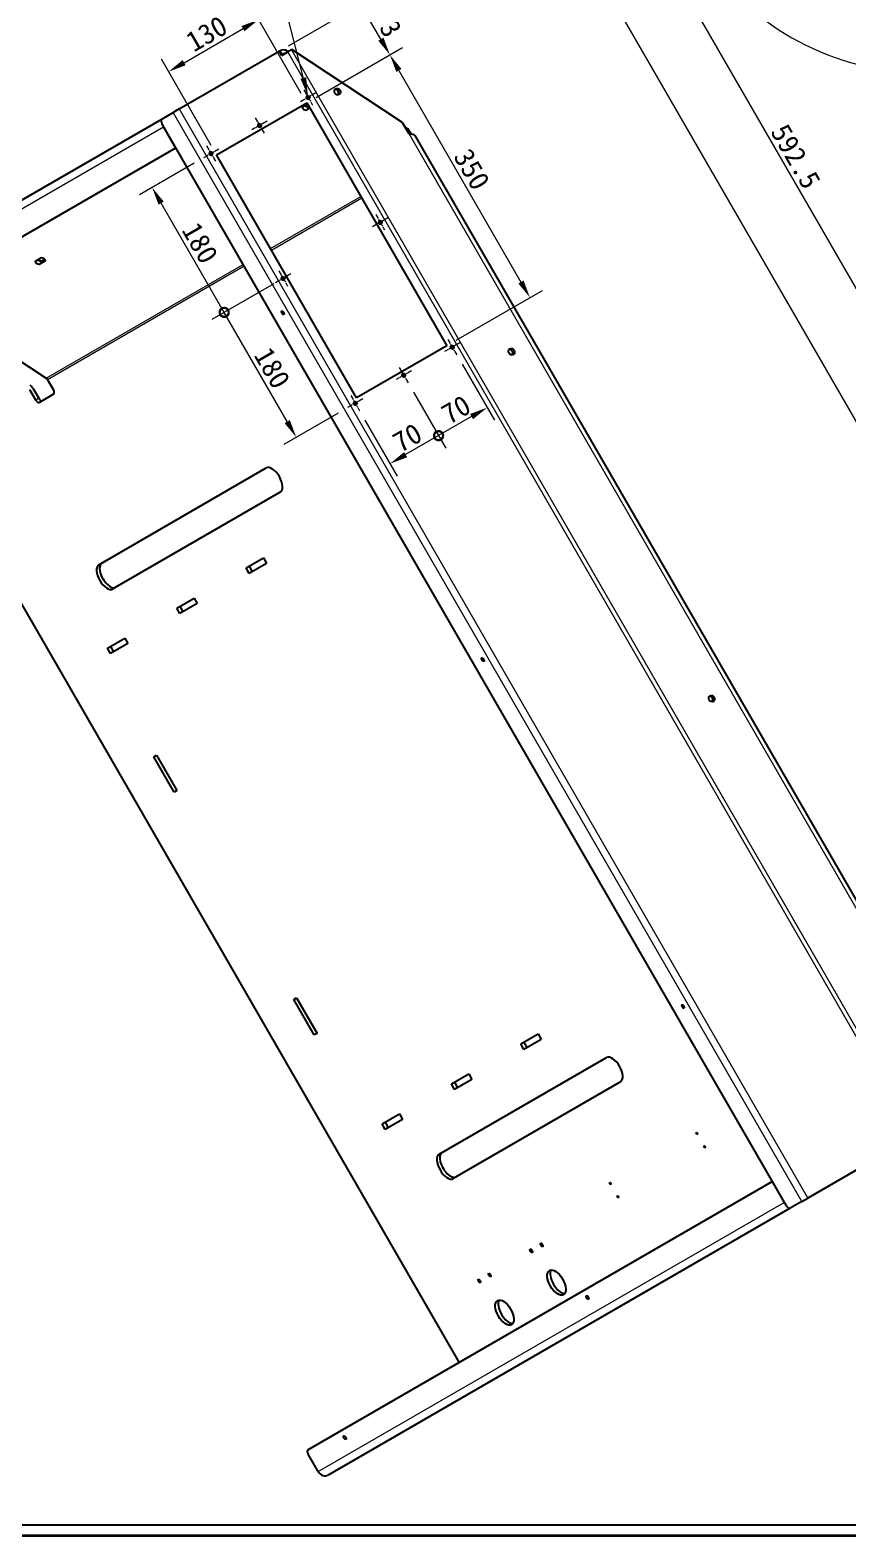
# Model space of a CAD drawing. Header units: millimetres. Extents: x 54 to 7520, y 49 to 5297.
# Drawn here: x 3970 to 4991, y 49 to 1929 of the extents above; entities that cross this region are included whole.
import ezdxf
from ezdxf.enums import TextEntityAlignment as Align

# ---------------------------------------------------------------- set-up
doc = ezdxf.new("R2010")
doc.units = ezdxf.units.MM
doc.header["$LTSCALE"] = 9
doc.linetypes.add('CHAIN', pattern=[0.3543, 0.2362, -0.0295, 0.0591, -0.0295])
for name, color, linetype, lineweight, true_color in [('中心标记 (ISO)', 1, 'CHAIN', 18, 0xff0000), ('尺寸 (ISO)', 7, 'Continuous', 18, 0x008000), ('符号 (ISO)', 7, 'Continuous', 18, 0x008000)]:
    doc.layers.add(name, color=color, linetype=linetype, lineweight=lineweight, true_color=true_color)
for name, color, linetype, lineweight in [('可见 (ISO)', 7, 'Continuous', 25), ('可见窄的 (ISO)', 7, 'Continuous', 18), ('图框 (ISO)', 7, 'Continuous', 35)]:
    doc.layers.add(name, color=color, linetype=linetype, lineweight=lineweight)
doc.styles.get("Standard").update_dxf_attribs({"font": 'simfang.ttf'})
doc.styles.add('最新国标', font='simfang.ttf')
doc.dimstyles.new('默认 (GB)', dxfattribs={"dimscale": 9, "dimtxt": 2.8, "dimasz": 2.5, "dimexe": 2, "dimexo": 1.5, "dimgap": 0.5, "dimtad": 1, "dimtoh": 1, "dimdsep": 46, "dimtxsty": '最新国标', "dimcen": 0.09, "dimdle": 10, "dimclrd": 256, "dimclre": 256, "dimclrt": 256, "dimazin": 2, "dimtfac": 0.535714, "dimtdec": 3, "dimtmove": 0, "dimatfit": 3, "dimfxl": 0, "dimtolj": 1, "dimlwd": -1, "dimlwe": -1, "dimarcsym": 0})
doc.dimstyles.new('默认 (GB)$7', dxfattribs={"dimscale": 9, "dimtxt": 2.8, "dimasz": 2.5, "dimexe": 2, "dimexo": 1.5, "dimgap": 0.5, "dimtad": 1, "dimtoh": 1, "dimdsep": 46, "dimtxsty": '最新国标', "dimcen": 0.09, "dimdle": 10, "dimclrd": 256, "dimclre": 256, "dimclrt": 256, "dimazin": 2, "dimtfac": 0.535714, "dimtdec": 3, "dimtmove": 0, "dimatfit": 3, "dimfxl": 0, "dimtolj": 1, "dimlwd": -1, "dimlwe": -1, "dimarcsym": 0})

# ---------------------------------------------------------------- blocks, each defined once
blk = doc.blocks.new('图框 最新国标')
at = {"layer": '图框 (ISO)', "color": 7, "linetype": 'Continuous', "lineweight": 25}
for q in [(6, 7), (18, 7)]:
    blk.add_line((834, 7), q, dxfattribs=at)
at = {"layer": '图框 (ISO)'}
blk.add_line((835.5, 5.5), (6, 5.5), dxfattribs=at)
at = {"layer": '图框 (ISO)', "lineweight": 30}
blk.add_attdef('零件代号', text='', height=2.5, rotation=180, dxfattribs=at).set_placement((35.5, 583), align=Align.MIDDLE_CENTER)
blk = doc.blocks.new('*D93')
at = {"layer": 'Defpoints', "color": 0, "transparency": 16777216}
for p in [(4255.2, 1942.5), (4315.2, 1838.5), (4202.6, 1773.5)]:
    blk.add_point(p, dxfattribs=at)
at = {"layer": '尺寸 (ISO)', "color": 116, "true_color": 0x00803f, "transparency": 16777216}
for p, q in [((4308.4, 1850.2), (4246.2, 1958)), ((4162.1, 1888.7), (4235.7, 1931.2)), ((4195.8, 1785.2), (4133.6, 1893))]:
    blk.add_line(p, q, dxfattribs=at)
for points in [[(4233.8, 1934.5), (4237.5, 1928), (4255.2, 1942.5)], [(4160.2, 1892), (4163.9, 1885.5), (4142.6, 1877.5)]]:
    blk.add_solid(points, dxfattribs=at)
at = {"layer": '尺寸 (ISO)', "transparency": 16777216, "insert": (4190.2, 1924.9), "char_height": 25.2, "attachment_point": 5, "rotation": 30, "style": '最新国标'}
blk.add_mtext('\\A1;130', dxfattribs=at)
blk = doc.blocks.new('*D94')
at = {"layer": 'Defpoints', "color": 0, "transparency": 16777216}
for p in [(4315.2, 1838.5), (4594.1, 1595.4), (4490.2, 1535.4)]:
    blk.add_point(p, dxfattribs=at)
at = {"layer": '尺寸 (ISO)', "color": 116, "true_color": 0x00803f, "transparency": 16777216}
for p, q in [((4326.8, 1845.3), (4434.7, 1907.5)), ((4430.3, 1879.1), (4582.8, 1614.9)), ((4501.8, 1542.2), (4609.7, 1604.4))]:
    blk.add_line(p, q, dxfattribs=at)
for points in [[(4433.6, 1880.9), (4427.1, 1877.2), (4419.1, 1898.5)], [(4586.1, 1616.8), (4579.6, 1613), (4594.1, 1595.4)]]:
    blk.add_solid(points, dxfattribs=at)
at = {"layer": '尺寸 (ISO)', "transparency": 16777216, "insert": (4521.5, 1755.6), "char_height": 25.2, "attachment_point": 5, "rotation": 300, "style": '最新国标'}
blk.add_mtext('\\A1;350', dxfattribs=at)
blk = doc.blocks.new('_DotSmall')
at = {"color": 0, "linetype": 'ByBlock', "const_width": 0.5}
blk.add_lwpolyline([(-0.0625, 0, 1), (0.0625, 0, 1)], format="xyb", close=True, dxfattribs=at)
blk = doc.blocks.new('*D95')
at = {"layer": 'Defpoints', "color": 0, "transparency": 16777216}
for p in [(4285.7, 1619.5), (4212.1, 1577), (4366.2, 1458.1)]:
    blk.add_point(p, dxfattribs=at)
at = {"layer": '尺寸 (ISO)', "color": 116, "true_color": 0x00803f, "transparency": 16777216}
for p, q in [((4274.1, 1612.7), (4196.5, 1568)), ((4290.9, 1440.6), (4212.1, 1577)), ((4354.5, 1451.3), (4286.5, 1412.1))]:
    blk.add_line(p, q, dxfattribs=at)
blk.add_solid([(4294.1, 1442.5), (4287.6, 1438.7), (4302.1, 1421.1)], dxfattribs=at)
at = {"layer": '尺寸 (ISO)', "color": 116, "true_color": 0x00803f, "transparency": 16777216, "xscale": 22.5, "yscale": 22.5, "zscale": 22.5, "rotation": 120.0000000000053}
blk.add_blockref('_DotSmall', (4212.1, 1577), dxfattribs=at)
at = {"layer": '尺寸 (ISO)', "transparency": 16777216, "insert": (4272.1, 1507.6), "char_height": 25.2, "attachment_point": 5, "rotation": 300, "style": '最新国标'}
blk.add_mtext('\\A1;180', dxfattribs=at)
blk = doc.blocks.new('*D96')
at = {"layer": 'Defpoints', "color": 0, "transparency": 16777216}
for p in [(4186.2, 1769.8), (4122.1, 1732.9), (4285.7, 1619.5)]:
    blk.add_point(p, dxfattribs=at)
at = {"layer": '尺寸 (ISO)', "color": 116, "true_color": 0x00803f, "transparency": 16777216}
for p, q in [((4174.5, 1763.1), (4106.5, 1723.9)), ((4212.1, 1577), (4133.4, 1713.4)), ((4274.1, 1612.7), (4196.5, 1568))]:
    blk.add_line(p, q, dxfattribs=at)
blk.add_solid([(4136.6, 1715.3), (4130.1, 1711.5), (4122.1, 1732.9)], dxfattribs=at)
at = {"layer": '尺寸 (ISO)', "color": 116, "true_color": 0x00803f, "transparency": 16777216, "xscale": 22.5, "yscale": 22.5, "zscale": 22.5, "rotation": 300.0000000000052}
blk.add_blockref('_DotSmall', (4212.1, 1577), dxfattribs=at)
at = {"layer": '尺寸 (ISO)', "transparency": 16777216, "insert": (4182, 1663.7), "char_height": 25.2, "attachment_point": 5, "rotation": 300, "style": '最新国标'}
blk.add_mtext('\\A1;180', dxfattribs=at)
blk = doc.blocks.new('*D97')
at = {"layer": 'Defpoints', "color": 0, "transparency": 16777216}
for p in [(4502.5, 1524), (4441.9, 1489), (4479.9, 1423.1)]:
    blk.add_point(p, dxfattribs=at)
at = {"layer": '尺寸 (ISO)', "color": 116, "true_color": 0x00803f, "transparency": 16777216}
for p, q in [((4509.3, 1512.3), (4549.6, 1442.5)), ((4448.6, 1477.3), (4488.9, 1407.5)), ((4521.1, 1446.9), (4479.9, 1423.1))]:
    blk.add_line(p, q, dxfattribs=at)
blk.add_solid([(4519.2, 1450.1), (4523, 1443.6), (4540.6, 1458.1)], dxfattribs=at)
at = {"layer": '尺寸 (ISO)', "color": 116, "true_color": 0x00803f, "transparency": 16777216, "xscale": 22.5, "yscale": 22.5, "zscale": 22.5, "rotation": 210.0000000000053}
blk.add_blockref('_DotSmall', (4479.9, 1423.1), dxfattribs=at)
at = {"layer": '尺寸 (ISO)', "transparency": 16777216, "insert": (4501.7, 1455.6), "char_height": 25.2, "attachment_point": 5, "rotation": 30, "style": '最新国标'}
blk.add_mtext('\\A1;70', dxfattribs=at)
blk = doc.blocks.new('*D98')
at = {"layer": 'Defpoints', "color": 0, "transparency": 16777216}
for p in [(4441.9, 1489), (4381.3, 1454), (4419.3, 1388.1)]:
    blk.add_point(p, dxfattribs=at)
at = {"layer": '尺寸 (ISO)', "color": 116, "true_color": 0x00803f, "transparency": 16777216}
for p, q in [((4448.6, 1477.3), (4488.9, 1407.5)), ((4388, 1442.3), (4428.3, 1372.5)), ((4479.9, 1423.1), (4438.8, 1399.4))]:
    blk.add_line(p, q, dxfattribs=at)
blk.add_solid([(4436.9, 1402.6), (4440.7, 1396.1), (4419.3, 1388.1)], dxfattribs=at)
at = {"layer": '尺寸 (ISO)', "color": 116, "true_color": 0x00803f, "transparency": 16777216, "xscale": 22.5, "yscale": 22.5, "zscale": 22.5, "rotation": 30.00000000000525}
blk.add_blockref('_DotSmall', (4479.9, 1423.1), dxfattribs=at)
at = {"layer": '尺寸 (ISO)', "transparency": 16777216, "insert": (4440.9, 1420.5), "char_height": 25.2, "attachment_point": 5, "rotation": 30, "style": '最新国标'}
blk.add_mtext('\\A1;70', dxfattribs=at)
blk = doc.blocks.new('*D99')
at = {"layer": 'Defpoints', "color": 0, "transparency": 16777216}
for p in [(4382.6, 1961.8), (4280.9, 1903.1), (4315.2, 1838.5)]:
    blk.add_point(p, dxfattribs=at)
at = {"layer": '尺寸 (ISO)', "color": 116, "true_color": 0x00803f, "transparency": 16777216}
for p, q in [((4292.6, 1909.8), (4398.2, 1970.8)), ((4407.8, 1918), (4393.8, 1942.3)), ((4326.8, 1845.3), (4434.7, 1907.5))]:
    blk.add_line(p, q, dxfattribs=at)
for points in [[(4397.1, 1944.1), (4390.6, 1940.4), (4382.6, 1961.8)], [(4411.1, 1919.9), (4404.6, 1916.1), (4419.1, 1898.5)]]:
    blk.add_solid(points, dxfattribs=at)
at = {"layer": '尺寸 (ISO)', "transparency": 16777216, "insert": (4415.8, 1938.8), "char_height": 25.2, "attachment_point": 5, "rotation": 300, "style": '最新国标'}
blk.add_mtext('\\A1;73', dxfattribs=at)
blk = doc.blocks.new('*D101')
at = {"layer": 'Defpoints', "color": 0, "transparency": 16777216}
for p in [(5084.4, 2205.1), (5072.7, 2198.3), (5118.8, 2185.2), (4972, 1896.3)]:
    blk.add_point(p, dxfattribs=at)
at = {"layer": '尺寸 (ISO)', "color": 116, "true_color": 0x00803f, "transparency": 16777216}
for p, q in [((5061, 2191.6), (4784.2, 2031.8)), ((5130.5, 2178.4), (5384.5, 2031.8))]:
    blk.add_line(p, q, dxfattribs=at)
blk.add_arc((5084.4, 2205.1), 328.6, 213.9241, 326.0759, dxfattribs=at)
for points in [[(4808.6, 2019.7), (4814.9, 2023.7), (4799.8, 2040.8)], [(5353.9, 2023.7), (5360.2, 2019.7), (5369, 2040.8)]]:
    blk.add_solid(points, dxfattribs=at)
at = {"layer": '尺寸 (ISO)', "transparency": 16777216, "insert": (5110.3, 1894.8), "char_height": 25.2, "attachment_point": 5, "rotation": 4.774, "style": '最新国标'}
blk.add_mtext('\\A1;120°', dxfattribs=at)
blk = doc.blocks.new('*D114')
at = {"layer": 'Defpoints', "color": 0, "transparency": 16777216}
for p in [(5074.8, 2199.5), (5850.6, 1051.6), (5382, 781.1)]:
    blk.add_point(p, dxfattribs=at)
at = {"layer": '尺寸 (ISO)', "color": 116, "true_color": 0x00803f, "transparency": 16777216}
for p, q in [((5063.1, 2192.7), (4675.4, 1969)), ((4702.3, 1958.5), (5370.8, 800.6)), ((5838.9, 1044.9), (5366.4, 772.1))]:
    blk.add_line(p, q, dxfattribs=at)
for points in [[(4705.5, 1960.3), (4699, 1956.6), (4691, 1978)], [(5374, 802.5), (5367.5, 798.7), (5382, 781.1)]]:
    blk.add_solid(points, dxfattribs=at)
at = {"layer": '尺寸 (ISO)', "transparency": 16777216, "insert": (5051.5, 1388.2), "char_height": 25.2, "attachment_point": 5, "rotation": 300, "style": '最新国标'}
blk.add_mtext('\\A1;1382', dxfattribs=at)
blk = doc.blocks.new('*D117')
at = {"layer": 'Defpoints', "color": 0, "transparency": 16777216}
for p in [(5074.8, 2199.5), (5408.7, 1708.1), (5059.2, 1506.4)]:
    blk.add_point(p, dxfattribs=at)
at = {"layer": '尺寸 (ISO)', "color": 116, "true_color": 0x00803f, "transparency": 16777216}
for p, q in [((5063.1, 2192.7), (4747.4, 2010.5)), ((4774.2, 2000), (5059.2, 1506.4)), ((5397, 1701.4), (5043.6, 1497.4))]:
    blk.add_line(p, q, dxfattribs=at)
blk.add_solid([(4777.5, 2001.9), (4771, 1998.1), (4763, 2019.5)], dxfattribs=at)
at = {"layer": '尺寸 (ISO)', "color": 116, "true_color": 0x00803f, "transparency": 16777216, "xscale": 22.5, "yscale": 22.5, "zscale": 22.5, "rotation": 299.9999999999889}
blk.add_blockref('_DotSmall', (5059.2, 1506.4), dxfattribs=at)
at = {"layer": '尺寸 (ISO)', "transparency": 16777216, "insert": (4926.1, 1771.7), "char_height": 25.2, "attachment_point": 5, "rotation": 300, "style": '最新国标'}
blk.add_mtext('\\A1;592.5', dxfattribs=at)

msp = doc.modelspace()

# ---------------------------------------------------------------- linework, layer by layer
at = {"layer": '中心标记 (ISO)', "ltscale": 2.732729}
for p, q in [((4326.5701, 1850.8998), (4307.4015, 1839.8328)), ((4311.4523, 1854.9506), (4322.5193, 1835.782)), ((4265.9484, 1815.8998), (4246.7798, 1804.8328)), ((4250.8306, 1819.9506), (4261.8976, 1800.782)), ((4205.3266, 1780.8998), (4186.158, 1769.8328)), ((4190.2088, 1784.9506), (4201.2758, 1765.782)), ((4416.5701, 1695.0152), (4397.4015, 1683.9482)), ((4401.4523, 1699.066), (4412.5193, 1679.8974)), ((4295.3266, 1625.0152), (4276.158, 1613.9482)), ((4280.2088, 1629.066), (4291.2758, 1609.8974)), ((4491.4523, 1543.1814), (4502.5193, 1524.0128)), ((4506.5701, 1539.1306), (4487.4015, 1528.0636)), ((4445.9484, 1504.1306), (4426.7798, 1493.0636)), ((4430.8306, 1508.1814), (4441.8976, 1489.0128)), ((4385.3266, 1469.1306), (4366.158, 1458.0636)), ((4370.2088, 1473.1814), (4381.2758, 1454.0128))]:
    msp.add_line(p, q, dxfattribs=at)
at = {"layer": '可见 (ISO)'}
for p, q in [((4156.0244, 1830.9547), (4280.9096, 1903.0572)), ((4281.9156, 1903.6381), (4280.9096, 1903.0572)), ((4283.9096, 1897.8611), (4280.9096, 1903.0572)), ((4283.4096, 1898.7271), (4284.4156, 1899.308)), ((4283.9096, 1897.8611), (4291.7038, 1902.3611)), ((4290.9108, 1903.058), (4291.8438, 1902.4419)), ((4296.0339, 1904.8611), (4291.7038, 1902.3611)), ((4296.6224, 1905.2008), (4296.0339, 1904.8611)), ((4434.134, 1814.4082), (4296.6224, 1905.2008)), ((4134.071, 1818.28), (4148.5244, 1826.6246)), ((4156.0244, 1830.9547), (4148.5244, 1826.6246)), ((4202.5724, 1773.5361), (4315.1557, 1838.5361)), ((4309.7639, 1833.556), (4315.9642, 1837.1358)), ((4315.1557, 1838.5361), (4490.1557, 1535.4272)), ((4318.9953, 1831.8858), (4315.42, 1829.8216)), ((4317.4176, 1833.8616), (4317.7453, 1834.0509)), ((3556.9955, 1485.1053), (4134.071, 1818.28)), ((4914.406, 461.7001), (4134.406, 1812.6999)), ((4136.4647, 1808.115), (4151.4647, 1782.1342)), ((4443.2343, 1799.8063), (4435.8864, 1812.5332)), ((4440.427, 1807.0188), (4438.2343, 1808.4665)), ((4445.5462, 1799.7665), (4442.5434, 1804.9674)), ((4450.0645, 1797.9761), (5147.2743, 590.3732)), ((4151.4647, 1782.1342), (3571.6606, 1447.3841)), ((4151.906, 1782.389), (4151.4647, 1782.1342)), ((4377.5724, 1470.4272), (4202.5724, 1773.5361)), ((3976.344, 1641.056), (3982.8392, 1644.806)), ((3988.4953, 1641.0715), (3982.0001, 1637.3215)), ((3983.9977, 1641.3616), (3987.6548, 1643.473)), ((3903.0318, 1552.0027), (3989.7482, 1494.7479)), ((4490.1557, 1535.4272), (4377.5724, 1470.4272)), ((3991.5006, 1492.8729), (3998.7378, 1480.3376)), ((3976.6542, 1467.5876), (3969.4169, 1480.1229)), ((3973.1669, 1482.2879), (3980.4042, 1469.7526)), ((3999.0728, 1474.7575), (3981.3192, 1464.5075)), ((4505.7455, 266.1744), (3846.0083, 1408.8729)), ((4055.5263, 1261.9771), (4264.6714, 1382.7271)), ((4282.1714, 1352.4162), (4073.0263, 1231.6662)), ((4239.4588, 1257.8966), (4261.1094, 1270.3966)), ((4243.2088, 1260.0617), (4247.2088, 1253.1335)), ((4265.1094, 1263.4684), (4243.4588, 1250.9684)), ((4261.1094, 1270.3966), (4265.1094, 1263.4684)), ((4243.4588, 1250.9684), (4239.4588, 1257.8966)), ((4152.8562, 1207.8966), (4174.5069, 1220.3966)), ((4156.8562, 1200.9684), (4152.8562, 1207.8966)), ((4156.6062, 1210.0617), (4160.6062, 1203.1335)), ((4178.5069, 1213.4684), (4156.8562, 1200.9684)), ((4174.5069, 1220.3966), (4178.5069, 1213.4684)), ((4066.2537, 1157.8966), (4087.9043, 1170.3966)), ((4087.9043, 1170.3966), (4091.9043, 1163.4684)), ((4070.2537, 1150.9684), (4066.2537, 1157.8966)), ((4070.0037, 1160.0617), (4074.0037, 1153.1335)), ((4091.9043, 1163.4684), (4070.2537, 1150.9684)), ((4124.1318, 1022.1489), (4127.5959, 1024.1489)), ((4149.6318, 977.9816), (4124.1318, 1022.1489)), ((4127.5959, 1024.1489), (4153.0959, 979.9816)), ((4153.0959, 979.9816), (4149.6318, 977.9816)), ((4299.1318, 719.04), (4302.5959, 721.04)), ((4324.6318, 674.8727), (4299.1318, 719.04)), ((4302.5959, 721.04), (4328.0959, 676.8727)), ((4328.0959, 676.8727), (4324.6318, 674.8727)), ((4582.4588, 663.8032), (4604.1094, 676.3032)), ((4586.4588, 656.875), (4582.4588, 663.8032)), ((4586.2088, 665.9683), (4590.2088, 659.0401)), ((4608.1094, 669.375), (4586.4588, 656.875)), ((4604.1094, 676.3032), (4608.1094, 669.375)), ((4480.5263, 525.8555), (4689.6714, 646.6055)), ((4495.8562, 613.8032), (4517.5069, 626.3032)), ((4517.5069, 626.3032), (4521.5069, 619.375)), ((4499.8562, 606.875), (4495.8562, 613.8032)), ((4707.1714, 616.2946), (4498.0263, 495.5446)), ((4499.6062, 615.9683), (4503.6062, 609.0401)), ((4521.5069, 619.375), (4499.8562, 606.875)), ((4409.2537, 563.8032), (4430.9043, 576.3032)), ((4413.0037, 565.9683), (4417.0037, 559.0401)), ((4434.9043, 569.375), (4413.2537, 556.875)), ((4430.9043, 576.3032), (4434.9043, 569.375)), ((4413.2537, 556.875), (4409.2537, 563.8032)), ((5073.7038, 547.8973), (4941.0244, 471.2948)), ((4316.6606, 157.0062), (4896.4731, 491.7611)), ((4896.906, 492.011), (4896.4731, 491.7611)), ((4896.4731, 491.7611), (4911.4731, 465.7803)), ((4933.5244, 466.9646), (4941.0244, 471.2948)), ((4919.0711, 458.62), (4341.9955, 125.4453)), ((4933.5244, 466.9646), (4919.0711, 458.62)), ((4329.4955, 129.7754), (4316.9955, 151.4261))]:
    msp.add_line(p, q, dxfattribs=at)
for centre in [(4316.9858, 1845.3663), (4256.3641, 1810.3663), (4195.7423, 1775.3663), (4406.9858, 1689.4817), (4285.7423, 1619.4817), (4496.9858, 1533.5971), (4436.3641, 1498.5971), (4375.7423, 1463.5971)]:
    msp.add_circle(centre, 2.067, dxfattribs=at)
for centre, major_axis, ratio, start_param, end_param in [((4286.9156, 1894.9778), (-5, 8.6603), 0.866025404, 5.235987756, 6.283185307), ((4286.9156, 1894.9778), (-2.5, 4.3301), 0.866025404, 5.639684198, 6.283185307), ((4351.3593, 1851.3553), (2.094, -3.6269), 0.866025404, 0.351861203, 2.78973145), ((4312.5919, 1831.6888), (3.1374, -1.5513), 0.433012702, 2.860557752, 6.002150406), ((4314.5895, 1835.7289), (3.1374, -1.5513), 0.433012702, 4.255231053, 6.002150406), ((4136.571, 1813.9499), (-2.5, 4.3301), 0.5, 0, 1.570796327), ((4143.9647, 1812.4451), (5, -8.6603), 0.866025404, 4.367643442, 4.71238898), ((4432.1364, 1810.3681), (2.5, -4.3301), 0.866025404, 1.570796327, 2.094395102), ((4438.2619, 1805.7688), (-4.482, 2.2161), 0.433012702, 3.7176297, 4.431354079), ((3979.172, 1639.1887), (3.1374, -1.5513), 0.433012702, 2.860557752, 6.002150406), ((3981.1696, 1643.2288), (3.1374, -1.5513), 0.433012702, 4.255231053, 6.002150406), ((3985.6672, 1642.9387), (-3.1374, 1.5513), 0.433012702, 2.860557752, 6.002150406), ((4568.8593, 1526.5957), (2.094, -3.6269), 0.866025404, 0.351861203, 2.78973145), ((3965.6669, 1477.9578), (5, -8.6603), 0.866025404, 1.570796327, 2.094395102), ((3987.7506, 1490.7078), (2.5, -4.3301), 0.866025404, 1.570796327, 2.094395102), ((3978.8192, 1468.8376), (2.5, -4.3301), 0.5, 4.71238898, 6.283185307), ((3982.5692, 1471.0026), (2.5, -4.3301), 0.5, 4.71238898, 6.283185307), ((3996.5728, 1479.0876), (2.5, -4.3301), 0.5, 0, 1.570796327), ((4273.4214, 1367.5716), (-8.75, 15.1554), 0.5, 3.141592654, 6.283185307), ((4064.2763, 1246.8216), (8.75, -15.1554), 0.5, 3.141592654, 6.283185307), ((4068.0263, 1248.9867), (-8.75, 15.1554), 0.5, 0, 3.141592654), ((4818.8593, 1093.583), (2.094, -3.6269), 0.866025404, 0.351861203, 2.78973145), ((4698.4214, 631.45), (-8.75, 15.1554), 0.5, 3.141592654, 6.283185307), ((4493.0263, 512.8651), (-8.75, 15.1554), 0.5, 0, 3.141592654), ((4489.2763, 510.7), (8.75, -15.1554), 0.5, 3.141592654, 6.283185307), ((4918.9731, 470.1104), (5, -8.6603), 0.866025404, 4.71238898, 5.053832824), ((4916.5711, 462.9501), (2.5, -4.3301), 0.5, 4.71238898, 6.283185307), ((4630.9795, 367.9231), (-8.75, 15.1554), 0.5, 0.250032893, 2.89155976), ((4566.0276, 330.4231), (-8.75, 15.1554), 0.5, 0.250032893, 2.89155976), ((4319.1606, 152.6761), (-2.5, 4.3301), 0.5, 0, 1.570796327), ((4336.9955, 134.1056), (5, -8.6603), 0.866025404, 4.71238898, 6.283185307)]:
    msp.add_ellipse(centre, major_axis=major_axis, ratio=ratio, start_param=start_param, end_param=end_param, dxfattribs=at)
for centre, major_axis, ratio in [((4353.5243, 1852.6053), (2.094, -3.6269), 0.866025404), ((4285.223, 1576.4579), (1.2292, -2.1291), 0.5), ((4571.0243, 1527.8457), (2.094, -3.6269), 0.866025404), ((4535.223, 1143.4452), (1.2292, -2.1291), 0.5), ((4821.0243, 1094.833), (2.094, -3.6269), 0.866025404), ((4785.223, 710.4325), (1.2292, -2.1291), 0.5), ((4802.5557, 552.0841), (-0.6147, 1.0648), 0.5), ((4812.1557, 535.4565), (-0.6147, 1.0648), 0.5), ((4694.3025, 489.5841), (-0.6147, 1.0648), 0.5), ((4703.9025, 472.9565), (-0.6147, 1.0648), 0.5), ((4608.7247, 412.8093), (-1.2292, 2.1291), 0.5), ((4595.7343, 405.3093), (-1.2292, 2.1291), 0.5), ((4543.7728, 375.3093), (-1.2292, 2.1291), 0.5), ((4627.2295, 365.7581), (-8.75, 15.1554), 0.5), ((4530.7824, 367.8093), (-1.2292, 2.1291), 0.5), ((4562.2776, 328.2581), (-8.75, 15.1554), 0.5), ((4665.9057, 347.0959), (1.2292, -2.1291), 0.5), ((4362.7968, 172.0959), (1.2292, -2.1291), 0.5)]:
    msp.add_ellipse(centre, major_axis=major_axis, ratio=ratio, dxfattribs=at)
msp.add_open_spline([(4443.2343, 1799.8063), (4445.7161, 1799.8553), (4447.7605, 1799.6518), (4448.99, 1798.9778), (4449.4704, 1798.7145), (4449.8304, 1798.3816), (4450.0645, 1797.9761)], degree=3, knots=[0, 0, 0, 0, 0.752999647, 0.752999647, 0.752999647, 1.047197551, 1.047197551, 1.047197551, 1.047197551], dxfattribs=at)
at = {"layer": '可见窄的 (ISO)'}
for p, q in [((4284.4156, 1899.308), (4281.9156, 1903.6381)), ((4290.1118, 1901.4419), (4290.9108, 1903.058)), ((5073.7038, 547.8973), (4291.7038, 1902.3611)), ((4296.0339, 1904.8611), (5078.034, 550.3973)), ((4933.5244, 466.9646), (4148.5244, 1826.6246)), ((4156.0244, 1830.9547), (4941.0244, 471.2948)), ((4317.4176, 1833.8616), (4315.42, 1829.8216)), ((4136.4647, 1808.115), (3554.4955, 1472.1149)), ((4136.906, 1808.3697), (4136.4647, 1808.115)), ((4440.427, 1807.0188), (4439.8011, 1805.7529)), ((4441.4875, 1802.8319), (4442.5434, 1804.9674)), ((5142.9442, 587.8732), (4443.2343, 1799.8063)), ((4270.0852, 1656.6005), (4382.6685, 1721.6005)), ((4383.9185, 1719.4355), (4271.3352, 1654.4355)), ((3983.9977, 1641.3616), (3982.0001, 1637.3215)), ((3988.8679, 1641.8251), (3988.4953, 1641.0715)), ((3989.7482, 1494.7479), (4235.9188, 1636.8745)), ((4237.1688, 1634.7095), (3991.5006, 1492.8729)), ((3980.4042, 1469.7526), (3976.6542, 1467.5876)), ((4329.4955, 129.7754), (4911.4731, 465.7803)), ((4911.4731, 465.7803), (4911.906, 466.0303))]:
    msp.add_line(p, q, dxfattribs=at)
for centre in [(4316.9858, 1845.3663), (4256.3641, 1810.3663), (4195.7423, 1775.3663), (4406.9858, 1689.4817), (4285.7423, 1619.4817), (4496.9858, 1533.5971), (4436.3641, 1498.5971), (4375.7423, 1463.5971)]:
    msp.add_arc(centre, 2.5, 110, 20, dxfattribs=at)

# ---------------------------------------------------------------- block references
at = {"xscale": 9, "yscale": 9, "zscale": 9}
msp.add_blockref('图框 最新国标', (0, 0), dxfattribs=at)

# ---------------------------------------------------------------- dimensions: what is measured, and where the dimension line sits
at = {"layer": '尺寸 (ISO)', "color": 116, "true_color": 0x00803f}
for base, p1, p2, angle, override, picture, middle in [((5382.0363, 781.1098), (5074.7536, 2199.4965), (5850.6242, 1051.6491), 300, {"dimgap": 0.5, "dimtoh": 0, "dimdec": 2, "dimtol": 0, "dimlim": 0, "dimtp": 0, "dimtm": 0, "dimtdec": 3, "dimtofl": 0, "dimatfit": 1}, '*D114', (5036.5363, 1379.5335)), ((5059.2344, 1506.3764), (5074.7536, 2199.4965), (5408.6757, 1708.1264), 120, {"dimgap": 0.5, "dimtoh": 0, "dimdec": 2, "dimblk2": 'DotSmall', "dimsah": 1, "dimdle": 0, "dimtol": 0, "dimlim": 0, "dimtp": 0, "dimtm": 0, "dimtdec": 3, "dimtofl": 0, "dimtmove": 1, "dimatfit": 1}, '*D117', (4911.0631, 1763.0144)), ((4255.1557, 1942.4592), (4202.5724, 1773.5361), (4315.1557, 1838.5361), 210, {"dimgap": 0.5, "dimtoh": 0, "dimdec": 2, "dimtol": 0, "dimlim": 0, "dimtp": 0, "dimtm": 0, "dimtdec": 3, "dimtofl": 0, "dimatfit": 1}, '*D93', (4198.8641, 1909.9592)), ((4382.5788, 1961.756), (4315.1557, 1838.5361), (4280.9096, 1903.0572), 300, {"dimgap": 0.5, "dimtoh": 0, "dimdec": 2, "dimtol": 0, "dimlim": 0, "dimtp": 0, "dimtm": 0, "dimtdec": 3, "dimtofl": 0, "dimatfit": 1}, '*D99', (4400.8288, 1930.1461)), ((4594.0788, 1595.4272), (4315.1557, 1838.5361), (4490.1557, 1535.4272), 120, {"dimgap": 0.5, "dimtoh": 0, "dimdec": 2, "dimtol": 0, "dimlim": 0, "dimtp": 0, "dimtm": 0, "dimtdec": 3, "dimtofl": 0, "dimatfit": 1}, '*D94', (4506.5788, 1746.9817)), ((4122.132, 1732.8673), (4285.7423, 1619.4817), (4186.158, 1769.8328), 300, {"dimgap": 0.5, "dimtoh": 0, "dimdec": 2, "dimblk1": 'DotSmall', "dimsah": 1, "dimdle": 0, "dimtol": 0, "dimlim": 0, "dimtp": 0, "dimtm": 0, "dimtdec": 3, "dimtofl": 0, "dimtmove": 1, "dimatfit": 1}, '*D96', (4167.0702, 1655.029)), ((4212.132, 1576.9828), (4366.158, 1458.0636), (4285.7423, 1619.4817), 300, {"dimgap": 0.5, "dimtoh": 0, "dimdec": 2, "dimblk2": 'DotSmall', "dimsah": 1, "dimdle": 0, "dimtol": 0, "dimlim": 0, "dimtp": 0, "dimtm": 0, "dimtdec": 3, "dimtofl": 0, "dimtmove": 1, "dimatfit": 1}, '*D95', (4257.1938, 1498.9365)), ((4479.9446, 1423.1134), (4502.5193, 1524.0128), (4441.8976, 1489.0128), 30, {"dimgap": 0.5, "dimtoh": 0, "dimdec": 2, "dimblk2": 'DotSmall', "dimsah": 1, "dimdle": 0, "dimtol": 0, "dimlim": 0, "dimtp": 0, "dimtm": 0, "dimtdec": 3, "dimtofl": 0, "dimtmove": 1, "dimatfit": 1}, '*D97', (4510.3605, 1440.6734)), ((4419.3228, 1388.1134), (4441.8976, 1489.0128), (4381.2758, 1454.0128), 30, {"dimgap": 0.5, "dimtoh": 0, "dimdec": 2, "dimblk1": 'DotSmall', "dimsah": 1, "dimdle": 0, "dimtol": 0, "dimlim": 0, "dimtp": 0, "dimtm": 0, "dimtdec": 3, "dimtofl": 0, "dimatfit": 1}, '*D98', (4449.5298, 1405.5534))]:
    dim = msp.add_linear_dim(base=base, p1=p1, p2=p2, angle=angle, dimstyle='默认 (GB)', override=override, dxfattribs=at)
    dim.commit()
    dim.dimension.update_dxf_attribs({"geometry": picture, "text_midpoint": middle, "dimtype": 160})
dim = msp.add_angular_dim_3p(base=(4972.0111, 1896.2916), center=(5084.3946, 2205.0627), p1=(5072.7032, 2198.3127), p2=(5118.8061, 2185.1952), dimstyle='默认 (GB)', override={"dimgap": 0.5, "dimtoh": 0, "dimadec": 2, "dimtol": 0, "dimlim": 0, "dimtp": 0, "dimtm": 0, "dimtdec": 2}, dxfattribs=at)
dim.commit()
dim.dimension.update_dxf_attribs({"geometry": '*D101', "text_midpoint": (5111.7414, 1877.6153), "dimtype": 165})

# ---------------------------------------------------------------- leaders
at = {"layer": '符号 (ISO)', "annotation_type": 0, "has_hookline": 1, "hookline_direction": 1, "text_width": 69.84}
msp.add_leader([(4316.5076, 1847.8201), (4277.6671, 2001.2077), (4255.1671, 2001.2077)], dimstyle='默认 (GB)$7', override={"dimgap": 0, "dimtad": 1}, dxfattribs=at)

doc.saveas('drawing.dxf')
